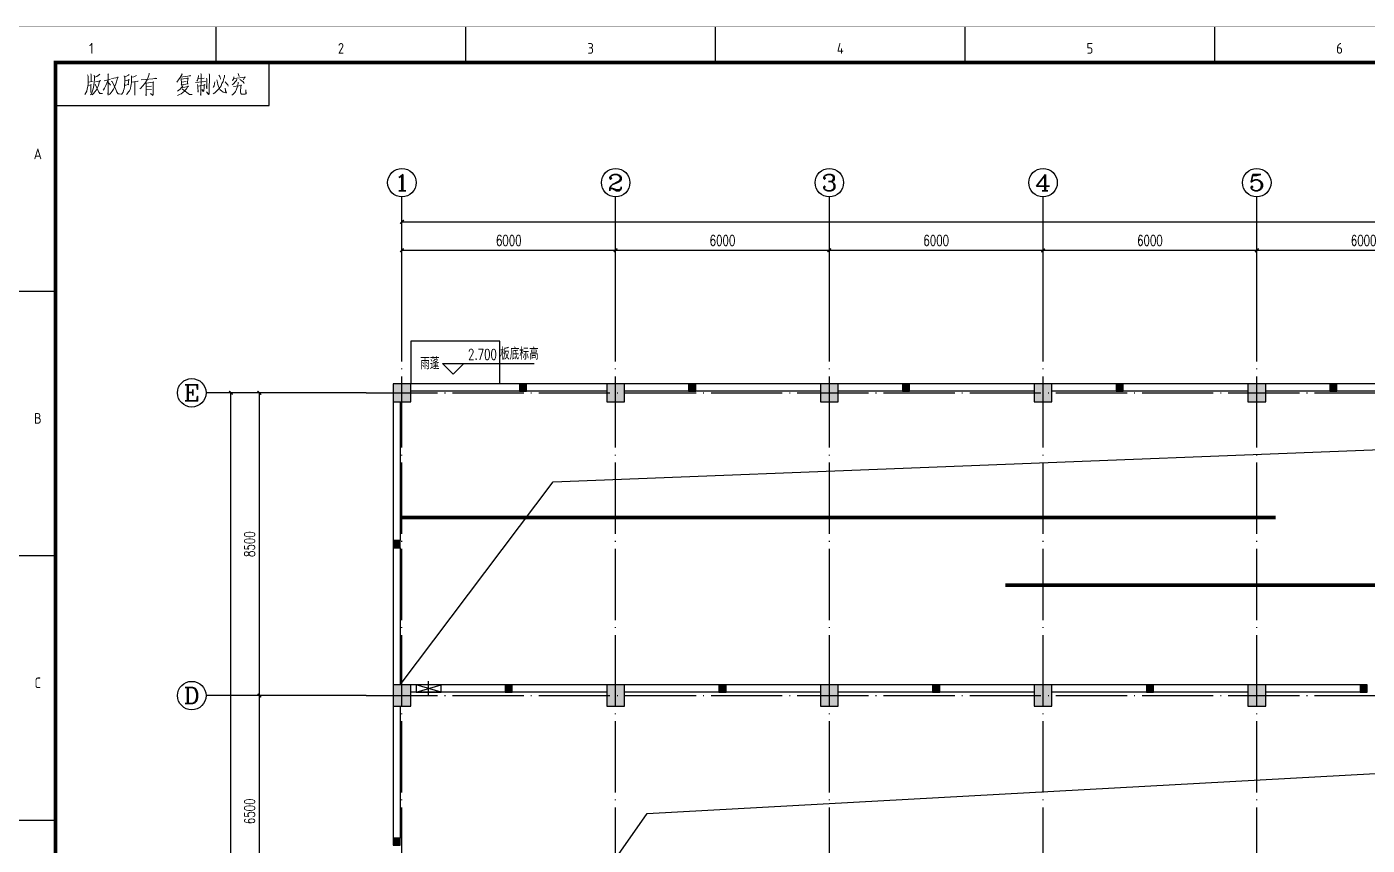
# Model space of a CAD drawing. Extents: x 93518 to 937116, y -359949 to 58022.
# Drawn here: x 770583 to 808214, y -86144 to -63170 of the extents above; entities that cross this region are included whole.
import ezdxf
from ezdxf.enums import TextEntityAlignment as Align

# ---------------------------------------------------------------- set-up
doc = ezdxf.new("R2010")
doc.units = 0
doc.header["$LTSCALE"] = 1000
doc.header["$MEASUREMENT"] = 0
doc.linetypes.add('DIVIDE', pattern=[1.25, 0.5, -0.25, 0, -0.25, 0, -0.25])
doc.linetypes.add('DOTE', pattern=[2.42, 2, -0.2, 0.02, -0.2])
doc.layers.get('0').update_dxf_attribs({"color": 8, "linetype": 'CONTINUOUS'})
doc.layers.get('Defpoints').update_dxf_attribs({"color": 8, "linetype": 'CONTINUOUS'})
for name, color, linetype in [('AXIS', 8, 'CONTINUOUS'), ('AXIS_TEXT', 8, 'CONTINUOUS'), ('COLUMN', 8, 'CONTINUOUS'), ('DIM_ELEV', 8, 'CONTINUOUS'), ('DOTE', 8, 'DOTE'), ('PUB_HATCH', 8, 'CONTINUOUS'), ('PUB_TEXT', 8, 'CONTINUOUS'), ('STAIR', 8, 'CONTINUOUS'), ('WALL', 8, 'CONTINUOUS'), ('设备', 8, 'CONTINUOUS')]:
    doc.layers.add(name, color=color, linetype=linetype)
doc.styles.add('_TCH_AXIS', font='complex.shx', dxfattribs={"bigfont": 'GBCBIG.shx'})
doc.styles.add('_TCH_DIM', font='simplex.shx', dxfattribs={"bigfont": 'gbcbig.shx'})
doc.styles.add('_TCH_DIM_T3', font='simplex.shx', dxfattribs={"width": 0.705882, "bigfont": 'gbcbig.shx'})
doc.styles.add('COMPLEX', font='geditxt.shx', dxfattribs={"bigfont": 'hztxt1.shx'})
doc.styles.get("Standard").update_dxf_attribs({"font": 'GBENOR', "bigfont": 'GBCBIG'})
doc.dimstyles.new('_TCH_ARCH&&100', dxfattribs={"dimtxt": 297.5, "dimasz": 100, "dimexe": 250, "dimexo": 300, "dimgap": 126.25, "dimtad": 1, "dimdec": 0, "dimzin": 0, "dimdsep": 46, "dimtxsty": '_TCH_DIM_T3', "dimblk": 'ARCHTICK', "dimcen": 0.09, "dimclrt": 7, "dimazin": 2, "dimtfac": 1, "dimtdec": 0, "dimtix": 1, "dimtmove": 2, "dimatfit": 3, "dimfxl": 0, "dimtolj": 1, "dimtzin": 0, "dimarcsym": 0})

# ---------------------------------------------------------------- blocks, each defined once
blk = doc.blocks.new('GEDI_WK_A1')
at = {"color": 3}
for p, q in [((70.08, 584), (70.08, 594)), ((140.17, 584), (140.17, 594)), ((210.25, 584), (210.25, 594)), ((280.33, 584), (280.33, 594)), ((350.42, 584), (350.42, 594)), ((85, 572), (85, 584)), ((25, 572), (85, 572)), ((25, 519.75), (0, 519.75)), ((25, 445.5), (0, 445.5)), ((25, 371.25), (0, 371.25))]:
    blk.add_line(p, q, dxfattribs=at)
for points, const_width in [([(0, 0), (841, 0), (841, 594), (0, 594)], 0.1), ([(25, 10), (831, 10), (831, 584), (25, 584)], 1)]:
    blk.add_lwpolyline(points, close=True, dxfattribs=dict(at, const_width=const_width))
for s, p in [('1', (35.04, 588)), ('2', (105.12, 588)), ('3', (175.21, 588)), ('4', (245.29, 588)), ('5', (315.38, 588)), ('6', (385.46, 588))]:
    blk.add_text(s, height=3, dxfattribs=at).set_placement(p, align=Align.MIDDLE)
for s, p in [('A', (20, 556.88)), ('B', (20, 482.62)), ('C', (20, 408.38))]:
    blk.add_text(s, height=3, dxfattribs=at).set_placement(p, align=Align.CENTER)
blk = doc.blocks.new('GEDI_Copyright_2012')
at = {"color": 7, "lineweight": 0}
for points in [[(8.99, -3.43), (9.11, -3.83), (9.11, -5.03), (9.11, -5.93), (9.03, -6.73), (8.9, -7.33), (8.73, -8.03), (8.48, -8.53), (8.22, -8.93)], [(10.81, -3.53), (10.9, -4.03), (10.9, -4.68), (10.81, -5.53), (10.73, -6.33), (10.6, -7.03), (10.47, -7.68), (10.3, -8.23), (10.09, -8.72), (9.84, -9.08)], [(9.88, -3.13), (9.96, -3.43), (9.96, -5.33)], [(12.43, -3.23), (12.34, -3.38), (11.53, -3.88), (10.98, -4.13)], [(14.64, -3.13), (14.81, -3.38), (14.76, -3.33), (14.72, -9.13), (14.68, -8.72), (14.72, -8.13)], [(20.67, -3.38), (20.5, -3.48), (19.35, -4.13), (19.27, -3.73), (19.4, -4.13), (19.4, -5.43), (19.35, -6.23), (19.31, -6.78), (19.22, -7.33), (19.1, -7.83), (18.93, -8.33), (18.72, -8.68), (18.54, -8.98)], [(22.67, -3.58), (21.99, -3.98), (21.35, -4.13), (21.26, -3.73), (21.35, -4.33), (21.31, -4.93), (21.26, -5.58), (21.22, -6.13), (21.13, -6.63), (21.05, -7.18), (20.92, -7.58), (20.71, -7.88), (20.5, -8.23), (20.28, -8.53), (20.07, -8.78), (19.86, -8.98)], [(26.28, -2.98), (26.28, -3.23), (26.02, -4.08), (25.76, -4.68), (25.51, -5.08), (25.04, -5.83), (24.36, -6.63), (23.9, -7.13), (23.6, -7.38)], [(35.45, -3.03), (35.49, -3.23), (34.98, -4.18), (34.52, -4.83), (34.26, -5.23), (34.05, -5.53)], [(35.11, -4.08), (36.34, -3.93), (37.87, -3.68), (37.75, -3.63), (37.49, -3.73)], [(40.12, -3.58), (40.16, -3.88), (39.83, -4.93), (39.66, -5.23)], [(40.8, -3.03), (40.84, -3.28), (40.8, -9.23), (40.72, -8.88), (40.8, -8.53)], [(43.1, -3.13), (43.18, -3.43), (43.14, -8.23), (43.14, -8.53), (43.1, -8.78), (43.05, -8.88), (42.97, -8.98), (42.37, -8.23), (43.05, -8.88)], [(47.43, -3.48), (47.39, -4.03), (47.17, -4.73), (47, -5.28), (46.71, -5.88), (46.45, -6.48), (46.2, -6.88), (45.86, -7.38), (45.47, -7.78), (45.09, -8.13), (44.67, -8.48), (44.24, -8.72)], [(45.82, -3.53), (46.07, -3.93), (46.24, -4.28), (46.32, -4.48), (46.32, -4.63)], [(51.21, -3.03), (51.47, -3.58), (51.55, -3.93)], [(9.11, -6.38), (10.01, -6.28), (9.92, -6.13), (9.92, -8.38), (9.88, -8.08), (9.88, -7.68)], [(9.16, -5.48), (10.39, -5.28)], [(11.2, -5.43), (12.56, -5.08), (12.47, -4.93), (12.26, -5.58), (12, -6.38), (11.75, -6.98), (11.45, -7.63), (11.03, -8.23), (10.6, -8.68), (10.26, -9.03)], [(11.15, -6.08), (12.34, -8.63), (13.15, -8.68), (12.38, -8.58), (12.17, -8.28)], [(14.72, -4.88), (14.42, -5.73), (14.08, -6.43), (13.74, -7.13), (13.45, -7.63), (13.36, -7.78)], [(13.62, -5.08), (15.4, -4.68)], [(14.72, -5.63), (15.27, -6.03), (15.4, -6.33)], [(15.7, -4.48), (17.52, -4.18), (17.44, -4.03), (17.27, -4.68), (17.1, -5.43), (16.93, -5.93), (16.76, -6.43), (16.55, -6.93), (16.21, -7.48), (15.91, -7.98), (15.61, -8.43), (15.32, -8.72), (15.02, -8.98)], [(15.61, -5.23), (15.87, -5.28), (17.44, -8.72), (18.2, -8.83), (17.44, -8.63), (17.14, -8.08)], [(19.48, -6.38), (19.56, -6.33), (20.54, -6.18), (20.41, -6.23), (20.54, -4.68), (20.63, -4.88), (19.44, -5.13)], [(21.31, -5.53), (23.22, -5.23), (23.09, -5.18), (22.88, -5.28)], [(22.28, -5.43), (22.28, -9.13), (22.24, -8.88), (22.28, -8.48)], [(23.98, -4.83), (28.4, -4.43), (28.14, -4.33)], [(25.34, -5.53), (25.43, -5.73), (25.38, -9.03), (25.38, -9.33), (25.34, -9.03), (25.38, -8.68)], [(25.43, -5.73), (27.38, -5.53), (27.38, -5.43), (27.47, -5.53), (27.38, -5.58), (27.38, -9.08), (27.34, -9.28), (26.66, -8.63), (27.34, -9.18)], [(26.96, -6.58), (25.47, -6.73)], [(28.14, -4.33), (27.8, -4.48)], [(35.71, -6.38), (35.71, -6.53), (34.98, -7.43), (34.56, -7.78), (34.26, -8.03)], [(35.62, -6.88), (35.75, -6.98), (37.28, -6.68), (37.23, -6.53), (36.77, -7.33), (36.47, -7.68), (36.17, -7.98), (35.71, -8.38), (35.28, -8.72), (34.81, -8.98), (34.26, -9.23)], [(35.24, -4.43), (35.28, -4.73), (35.32, -5.58), (35.32, -6.38), (35.28, -6.23), (37.19, -5.93), (37.07, -5.93), (37.15, -4.23), (37.28, -4.38), (35.28, -4.68)], [(36.64, -5.28), (35.36, -5.48)], [(35.54, -7.38), (35.62, -7.43), (37.57, -8.98), (38.3, -8.93), (37.57, -8.93), (37.32, -8.78)], [(39.27, -5.63), (42.08, -5.33), (42.03, -5.33), (41.87, -5.28), (41.65, -5.38)], [(39.87, -6.13), (39.95, -6.68), (39.95, -6.78), (40, -8.28), (39.95, -7.98), (40, -7.73)], [(40, -6.58), (41.95, -6.28), (41.82, -6.13), (41.74, -6.53), (41.69, -7.18), (41.61, -7.63), (41.57, -7.93), (41.44, -8.08), (41.06, -7.58), (41.48, -8.03)], [(40.12, -4.48), (41.74, -4.33)], [(42.33, -4.33), (42.42, -4.58), (42.42, -7.33), (42.33, -6.83), (42.37, -6.53)], [(44.67, -5.43), (44.63, -5.93), (44.5, -6.48), (44.37, -6.83), (44.24, -7.03)], [(45.26, -4.88), (45.43, -5.63), (45.56, -6.18), (45.77, -6.68), (45.99, -7.23), (46.24, -7.63), (46.58, -7.93), (47.05, -8.28), (47.51, -8.43), (47.81, -8.48), (47.94, -8.48), (47.73, -7.78), (47.64, -7.13), (47.81, -8.48)], [(47.64, -5.43), (48.07, -5.93), (48.36, -6.28), (48.49, -6.58)], [(51.21, -5.48), (51.21, -5.83), (51.08, -6.58), (50.95, -7.03), (50.83, -7.43), (50.7, -7.78), (50.53, -8.13), (50.32, -8.43), (50.06, -8.68), (49.77, -8.93), (49.43, -9.18)], [(50.91, -4.68), (50.83, -4.98), (50.44, -5.43), (50.06, -5.83), (49.81, -6.03), (49.55, -6.23)], [(50.06, -3.98), (50.02, -4.33), (49.94, -4.58), (49.85, -4.83), (49.77, -4.98), (49.68, -5.03), (50.02, -4.43), (53.29, -4.13), (53.16, -4.03), (52.78, -4.83)], [(49.98, -6.68), (52.19, -6.43), (52.06, -6.28), (52.02, -6.58), (51.93, -8.18), (51.97, -8.63), (52.06, -8.78), (52.19, -8.88), (52.4, -8.88), (52.61, -8.88), (53.21, -8.88), (53.42, -8.78), (53.46, -8.72), (53.42, -7.68), (53.42, -8.78)], [(51.76, -4.78), (52.27, -5.13), (52.65, -5.43), (52.83, -5.68), (52.91, -5.88)], [(25.47, -7.68), (26.96, -7.53)]]:
    blk.add_lwpolyline(points, dxfattribs=at)
blk = doc.blocks.new('_ArchTick')
at = {"color": 0, "linetype": 'ByBlock', "const_width": 0.4}
blk.add_lwpolyline([(-0.5, -0.5), (0.5, 0.5)], dxfattribs=at)
blk = doc.blocks.new('*D633')
at = {"layer": 'AXIS', "color": 0, "lineweight": -2, "transparency": 16777216}
for p, q in [((779814, -81944), (776864, -81944)), ((777114, -88444), (777114, -81944)), ((779814, -88444), (776864, -88444))]:
    blk.add_line(p, q, dxfattribs=at)
at = {"layer": 'Defpoints', "color": 0, "transparency": 16777216}
for p in [(777114, -81944), (780114, -81944), (780114, -88444)]:
    blk.add_point(p, dxfattribs=at)
at = {"layer": 'AXIS', "color": 0, "lineweight": -2, "transparency": 16777216, "xscale": 100, "yscale": 100, "zscale": 100}
for p, rotation in [((777114, -81944), 90), ((777114, -88444), 270)]:
    blk.add_blockref('_ArchTick', p, dxfattribs=dict(at, rotation=rotation))
at = {"layer": 'AXIS', "color": 7, "transparency": 16777216, "insert": (776839, -85194), "char_height": 297.5, "attachment_point": 5, "rotation": 90, "style": '_TCH_DIM_T3'}
blk.add_mtext('\\A1;6500', dxfattribs=at)
blk = doc.blocks.new('*D634')
at = {"layer": 'AXIS', "color": 0, "lineweight": -2, "transparency": 16777216}
for p, q in [((779814, -73444), (776864, -73444)), ((777114, -81944), (777114, -73444)), ((779814, -81944), (776864, -81944))]:
    blk.add_line(p, q, dxfattribs=at)
at = {"layer": 'Defpoints', "color": 0, "transparency": 16777216}
for p in [(777114, -73444), (780114, -73444), (780114, -81944)]:
    blk.add_point(p, dxfattribs=at)
at = {"layer": 'AXIS', "color": 0, "lineweight": -2, "transparency": 16777216, "xscale": 100, "yscale": 100, "zscale": 100}
for p, rotation in [((777114, -73444), 90), ((777114, -81944), 270)]:
    blk.add_blockref('_ArchTick', p, dxfattribs=dict(at, rotation=rotation))
at = {"layer": 'AXIS', "color": 7, "transparency": 16777216, "insert": (776839, -77694), "char_height": 297.5, "attachment_point": 5, "rotation": 90, "style": '_TCH_DIM_T3'}
blk.add_mtext('\\A1;8500', dxfattribs=at)
blk = doc.blocks.new('*D635')
at = {"layer": 'AXIS', "color": 0, "lineweight": -2, "transparency": 16777216}
for p, q in [((779814, -73444), (776064, -73444)), ((776314, -105444), (776314, -73444)), ((779814, -105444), (776064, -105444))]:
    blk.add_line(p, q, dxfattribs=at)
at = {"layer": 'Defpoints', "color": 0, "transparency": 16777216}
for p in [(776314, -73444), (780114, -73444), (780114, -105444)]:
    blk.add_point(p, dxfattribs=at)
at = {"layer": 'AXIS', "color": 0, "lineweight": -2, "transparency": 16777216, "xscale": 100, "yscale": 100, "zscale": 100}
for p, rotation in [((776314, -73444), 90), ((776314, -105444), 270)]:
    blk.add_blockref('_ArchTick', p, dxfattribs=dict(at, rotation=rotation))
at = {"layer": 'AXIS', "color": 7, "transparency": 16777216, "insert": (776039, -89444), "char_height": 297.5, "attachment_point": 5, "rotation": 90, "style": '_TCH_DIM_T3'}
blk.add_mtext('\\A1;32000', dxfattribs=at)
blk = doc.blocks.new('*D636')
at = {"layer": 'AXIS', "color": 0, "lineweight": -2, "transparency": 16777216}
for p, q in [((781114, -72144), (781114, -69194)), ((787114, -72144), (787114, -69194)), ((781114, -69444), (787114, -69444))]:
    blk.add_line(p, q, dxfattribs=at)
at = {"layer": 'Defpoints', "color": 0, "transparency": 16777216}
for p in [(787114, -69444), (781114, -72444), (787114, -72444)]:
    blk.add_point(p, dxfattribs=at)
at = {"layer": 'AXIS', "color": 0, "lineweight": -2, "transparency": 16777216, "xscale": 100, "yscale": 100, "zscale": 100, "rotation": 180}
blk.add_blockref('_ArchTick', (781114, -69444), dxfattribs=at)
at = {"layer": 'AXIS', "color": 0, "lineweight": -2, "transparency": 16777216, "xscale": 100, "yscale": 100, "zscale": 100}
blk.add_blockref('_ArchTick', (787114, -69444), dxfattribs=at)
at = {"layer": 'AXIS', "color": 7, "transparency": 16777216, "insert": (784114, -69169), "char_height": 297.5, "attachment_point": 5, "style": '_TCH_DIM_T3'}
blk.add_mtext('\\A1;6000', dxfattribs=at)
blk = doc.blocks.new('*D637')
at = {"layer": 'AXIS', "color": 0, "lineweight": -2, "transparency": 16777216}
for p, q in [((787114, -72144), (787114, -69194)), ((793114, -72144), (793114, -69194)), ((787114, -69444), (793114, -69444))]:
    blk.add_line(p, q, dxfattribs=at)
at = {"layer": 'Defpoints', "color": 0, "transparency": 16777216}
for p in [(793114, -69444), (787114, -72444), (793114, -72444)]:
    blk.add_point(p, dxfattribs=at)
at = {"layer": 'AXIS', "color": 0, "lineweight": -2, "transparency": 16777216, "xscale": 100, "yscale": 100, "zscale": 100, "rotation": 180}
blk.add_blockref('_ArchTick', (787114, -69444), dxfattribs=at)
at = {"layer": 'AXIS', "color": 0, "lineweight": -2, "transparency": 16777216, "xscale": 100, "yscale": 100, "zscale": 100}
blk.add_blockref('_ArchTick', (793114, -69444), dxfattribs=at)
at = {"layer": 'AXIS', "color": 7, "transparency": 16777216, "insert": (790114, -69169), "char_height": 297.5, "attachment_point": 5, "style": '_TCH_DIM_T3'}
blk.add_mtext('\\A1;6000', dxfattribs=at)
blk = doc.blocks.new('*D638')
at = {"layer": 'AXIS', "color": 0, "lineweight": -2, "transparency": 16777216}
for p, q in [((793114, -72144), (793114, -69194)), ((799114, -72144), (799114, -69194)), ((793114, -69444), (799114, -69444))]:
    blk.add_line(p, q, dxfattribs=at)
at = {"layer": 'Defpoints', "color": 0, "transparency": 16777216}
for p in [(799114, -69444), (793114, -72444), (799114, -72444)]:
    blk.add_point(p, dxfattribs=at)
at = {"layer": 'AXIS', "color": 0, "lineweight": -2, "transparency": 16777216, "xscale": 100, "yscale": 100, "zscale": 100, "rotation": 180}
blk.add_blockref('_ArchTick', (793114, -69444), dxfattribs=at)
at = {"layer": 'AXIS', "color": 0, "lineweight": -2, "transparency": 16777216, "xscale": 100, "yscale": 100, "zscale": 100}
blk.add_blockref('_ArchTick', (799114, -69444), dxfattribs=at)
at = {"layer": 'AXIS', "color": 7, "transparency": 16777216, "insert": (796114, -69169), "char_height": 297.5, "attachment_point": 5, "style": '_TCH_DIM_T3'}
blk.add_mtext('\\A1;6000', dxfattribs=at)
blk = doc.blocks.new('*D639')
at = {"layer": 'AXIS', "color": 0, "lineweight": -2, "transparency": 16777216}
for p, q in [((799114, -72144), (799114, -69194)), ((805114, -72144), (805114, -69194)), ((799114, -69444), (805114, -69444))]:
    blk.add_line(p, q, dxfattribs=at)
at = {"layer": 'Defpoints', "color": 0, "transparency": 16777216}
for p in [(805114, -69444), (799114, -72444), (805114, -72444)]:
    blk.add_point(p, dxfattribs=at)
at = {"layer": 'AXIS', "color": 0, "lineweight": -2, "transparency": 16777216, "xscale": 100, "yscale": 100, "zscale": 100, "rotation": 180}
blk.add_blockref('_ArchTick', (799114, -69444), dxfattribs=at)
at = {"layer": 'AXIS', "color": 0, "lineweight": -2, "transparency": 16777216, "xscale": 100, "yscale": 100, "zscale": 100}
blk.add_blockref('_ArchTick', (805114, -69444), dxfattribs=at)
at = {"layer": 'AXIS', "color": 7, "transparency": 16777216, "insert": (802114, -69169), "char_height": 297.5, "attachment_point": 5, "style": '_TCH_DIM_T3'}
blk.add_mtext('\\A1;6000', dxfattribs=at)
blk = doc.blocks.new('*D640')
at = {"layer": 'AXIS', "color": 0, "lineweight": -2, "transparency": 16777216}
for p, q in [((805114, -72144), (805114, -69194)), ((811114, -72144), (811114, -69194)), ((805114, -69444), (811114, -69444))]:
    blk.add_line(p, q, dxfattribs=at)
at = {"layer": 'Defpoints', "color": 0, "transparency": 16777216}
for p in [(811114, -69444), (805114, -72444), (811114, -72444)]:
    blk.add_point(p, dxfattribs=at)
at = {"layer": 'AXIS', "color": 0, "lineweight": -2, "transparency": 16777216, "xscale": 100, "yscale": 100, "zscale": 100, "rotation": 180}
blk.add_blockref('_ArchTick', (805114, -69444), dxfattribs=at)
at = {"layer": 'AXIS', "color": 0, "lineweight": -2, "transparency": 16777216, "xscale": 100, "yscale": 100, "zscale": 100}
blk.add_blockref('_ArchTick', (811114, -69444), dxfattribs=at)
at = {"layer": 'AXIS', "color": 7, "transparency": 16777216, "insert": (808114, -69169), "char_height": 297.5, "attachment_point": 5, "style": '_TCH_DIM_T3'}
blk.add_mtext('\\A1;6000', dxfattribs=at)
blk = doc.blocks.new('*D646')
at = {"layer": 'AXIS', "color": 0, "lineweight": -2, "transparency": 16777216}
for p, q in [((781114, -72144), (781114, -68394)), ((843114, -72144), (843114, -68394)), ((781114, -68644), (843114, -68644))]:
    blk.add_line(p, q, dxfattribs=at)
at = {"layer": 'Defpoints', "color": 0, "transparency": 16777216}
for p in [(843114, -68644), (781114, -72444), (843114, -72444)]:
    blk.add_point(p, dxfattribs=at)
at = {"layer": 'AXIS', "color": 0, "lineweight": -2, "transparency": 16777216, "xscale": 100, "yscale": 100, "zscale": 100, "rotation": 180}
blk.add_blockref('_ArchTick', (781114, -68644), dxfattribs=at)
at = {"layer": 'AXIS', "color": 0, "lineweight": -2, "transparency": 16777216, "xscale": 100, "yscale": 100, "zscale": 100}
blk.add_blockref('_ArchTick', (843114, -68644), dxfattribs=at)
at = {"layer": 'AXIS', "color": 7, "transparency": 16777216, "insert": (812114, -68369), "char_height": 297.5, "attachment_point": 5, "style": '_TCH_DIM_T3'}
blk.add_mtext('\\A1;62000', dxfattribs=at)
blk = doc.blocks.new('_AXISO')
blk.add_circle((0, 0), 0.5)
at = {"layer": 'AXIS_TEXT', "style": 'COMPLEX', "width": 1.041667}
blk.add_attdef('A', text='', height=0.56, dxfattribs=at).set_placement((-0.25, -0.28), (0.25, -0.28), align=Align.FIT)
blk = doc.blocks.new('_FZH')
blk.add_lwpolyline([(-0.5, -0.5), (0.5, -0.5), (0.5, 0.5), (-0.5, 0.5)], close=True)
at = {"layer": 'PUB_HATCH'}
blk.add_solid([(-0.5, -0.5), (0.5, -0.5), (-0.5, 0.5), (0.5, 0.5)], dxfattribs=at)

msp = doc.modelspace()

# ---------------------------------------------------------------- linework, layer by layer
for p, q in [((782213.8, -81844.5), (781513.8, -81644.5)), ((781513.8, -81844.5), (782213.8, -81644.5)), ((781863.8, -81948.2), (781863.8, -81544))]:
    msp.add_line(p, q)
msp.add_lwpolyline([(782213.8, -81644.5), (781513.8, -81644.5), (781513.8, -81844.5), (782213.8, -81844.5), (782213.8, -81644.5)])
at = {"layer": 'AXIS'}
for p, q in [((781113.8, -72444.5), (781113.8, -67944.5)), ((787113.8, -72444.5), (787113.8, -67944.5)), ((793113.8, -72444.5), (793113.8, -67944.5)), ((799113.8, -72444.5), (799113.8, -67944.5)), ((805113.8, -72444.5), (805113.8, -67944.5)), ((780113.8, -73444.5), (775613.8, -73444.5)), ((780113.8, -81944.5), (775613.8, -81944.5))]:
    msp.add_line(p, q, dxfattribs=at)
at = {"layer": 'DIM_ELEV'}
for p, q in [((782555.8, -72920.4), (782255.8, -72620.4)), ((782255.8, -72620.4), (784823.8, -72620.4)), ((782555.8, -72920.4), (782855.8, -72620.4))]:
    msp.add_line(p, q, dxfattribs=at)
at = {"layer": 'DOTE'}
for p, q in [((781113.8, -106444.5), (781113.8, -72444.5)), ((787113.8, -106444.5), (787113.8, -72444.5)), ((793113.8, -106444.5), (793113.8, -72444.5)), ((799113.8, -106444.5), (799113.8, -72444.5)), ((805113.8, -106444.5), (805113.8, -72444.5)), ((780113.8, -73444.5), (844113.8, -73444.5)), ((780113.8, -81944.5), (844113.8, -81944.5))]:
    msp.add_line(p, q, dxfattribs=at)
at = {"layer": 'STAIR', "color": 2}
msp.add_lwpolyline([(783864.1, -73194.5), (783864.1, -71994.5), (781364.1, -71994.5), (781364.1, -73194.5)], dxfattribs=at)
at = {"layer": 'WALL'}
for p, q in [((786863.8, -73194.5), (781363.8, -73194.5)), ((789164.2, -73194.5), (787363.8, -73194.5)), ((792863.8, -73194.5), (789364.2, -73194.5)), ((795164.2, -73194.5), (793363.8, -73194.5)), ((798863.8, -73194.5), (795364.2, -73194.5)), ((801164.2, -73194.5), (799363.8, -73194.5)), ((804863.8, -73194.5), (801364.2, -73194.5)), ((807164.2, -73194.5), (805363.8, -73194.5)), ((810863.8, -73194.5), (807364.2, -73194.5)), ((780863.8, -73694.5), (780863.8, -77594.5)), ((781063.8, -73694.5), (781063.8, -77594.5)), ((786863.8, -73394.5), (781363.8, -73394.5)), ((789164.2, -73394.5), (787363.8, -73394.5)), ((792863.8, -73394.5), (789364.2, -73394.5)), ((795164.2, -73394.5), (793363.8, -73394.5)), ((798863.8, -73394.5), (795364.2, -73394.5)), ((801164.2, -73394.5), (799363.8, -73394.5)), ((804863.8, -73394.5), (801364.2, -73394.5)), ((807164.2, -73394.5), (805363.8, -73394.5)), ((810863.8, -73394.5), (807364.2, -73394.5)), ((780863.8, -77794.5), (780863.8, -81644.5)), ((781063.8, -77794.5), (781063.8, -81644.5)), ((784013.8, -81644.5), (781363.8, -81644.5)), ((786863.8, -81644.5), (784213.8, -81644.5)), ((790013.8, -81644.5), (787363.8, -81644.5)), ((792863.8, -81644.5), (790213.8, -81644.5)), ((796013.8, -81644.5), (793363.8, -81644.5)), ((798863.8, -81644.5), (796213.8, -81644.5)), ((802013.8, -81644.5), (799363.8, -81644.5)), ((804863.8, -81644.5), (802213.8, -81644.5)), ((808013.8, -81644.5), (805363.8, -81644.5)), ((784013.8, -81844.5), (781363.8, -81844.5)), ((786863.8, -81844.5), (784213.8, -81844.5)), ((790013.8, -81844.5), (787363.8, -81844.5)), ((792863.8, -81844.5), (790213.8, -81844.5)), ((796013.8, -81844.5), (793363.8, -81844.5)), ((798863.8, -81844.5), (796213.8, -81844.5)), ((802013.8, -81844.5), (799363.8, -81844.5)), ((804863.8, -81844.5), (802213.8, -81844.5)), ((808013.8, -81844.5), (805363.8, -81844.5)), ((780863.8, -82244.5), (780863.8, -85944.5)), ((781063.8, -82244.5), (781063.8, -85944.5))]:
    msp.add_line(p, q, dxfattribs=at)
at = {"layer": 'WALL', "color": 252}
for points in [[(781063.8, -81644.5), (785363.2, -75947.6), (842863.8, -73694.5)], [(781113.8, -95094.5), (787999.6, -85255.1), (842863.8, -82244.5)]]:
    msp.add_lwpolyline(points, dxfattribs=at)
at = {"layer": '设备', "color": 6, "linetype": 'DIVIDE', "const_width": 100}
for points in [[(781063.8, -76944.5), (805643.6, -76944.5)], [(798053.7, -78844.5), (817878.7, -78844.5)]]:
    msp.add_lwpolyline(points, dxfattribs=at)

# ---------------------------------------------------------------- block references
at = {"xscale": 100, "yscale": 100, "zscale": 100}
for name, p in [('GEDI_WK_A1', (768891.4, -122574.9)), ('GEDI_Copyright_2012', (771391.4, -64174.9))]:
    msp.add_blockref(name, p, dxfattribs=at)
at = {"layer": 'AXIS'}
ref = msp.add_blockref('_AXISO', (781113.8, -67544.5), dxfattribs=dict(at, xscale=800, yscale=800, zscale=800))
ref.add_attrib('A', '1', dxfattribs={"layer": 'AXIS_TEXT', "height": 452.5, "style": '_TCH_AXIS', "width": 2.333333}).set_placement((780887.5, -67770.8), (781340, -67770.8), align=Align.FIT)
ref = msp.add_blockref('_AXISO', (787113.8, -67544.5), dxfattribs=dict(at, xscale=800, yscale=800, zscale=800))
ref.add_attrib('A', '2', dxfattribs={"layer": 'AXIS_TEXT', "height": 452.5, "style": '_TCH_AXIS', "width": 1.5}).set_placement((786887.5, -67770.8), (787340, -67770.8), align=Align.FIT)
ref = msp.add_blockref('_AXISO', (793113.8, -67544.5), dxfattribs=dict(at, xscale=800, yscale=800, zscale=800))
ref.add_attrib('A', '3', dxfattribs={"layer": 'AXIS_TEXT', "height": 452.5, "style": '_TCH_AXIS', "width": 1.5}).set_placement((792887.5, -67770.8), (793340, -67770.8), align=Align.FIT)
ref = msp.add_blockref('_AXISO', (799113.8, -67544.5), dxfattribs=dict(at, xscale=800, yscale=800, zscale=800))
ref.add_attrib('A', '4', dxfattribs={"layer": 'AXIS_TEXT', "height": 452.5, "style": '_TCH_AXIS', "width": 1.3125}).set_placement((798887.5, -67770.8), (799340, -67770.8), align=Align.FIT)
ref = msp.add_blockref('_AXISO', (805113.8, -67544.5), dxfattribs=dict(at, xscale=800, yscale=800, zscale=800))
ref.add_attrib('A', '5', dxfattribs={"layer": 'AXIS_TEXT', "height": 452.5, "style": '_TCH_AXIS', "width": 1.5}).set_placement((804887.5, -67770.8), (805340, -67770.8), align=Align.FIT)
ref = msp.add_blockref('_AXISO', (775213.8, -73444.5), dxfattribs=dict(at, xscale=800, yscale=800, zscale=800))
ref.add_attrib('A', 'E', dxfattribs={"layer": 'AXIS_TEXT', "height": 452.5, "style": '_TCH_AXIS', "width": 1.3125}).set_placement((774987.5, -73670.8), (775440, -73670.8), align=Align.FIT)
ref = msp.add_blockref('_AXISO', (775213.8, -81944.5), dxfattribs=dict(at, xscale=800, yscale=800, zscale=800))
ref.add_attrib('A', 'D', dxfattribs={"layer": 'AXIS_TEXT', "height": 452.5, "style": '_TCH_AXIS', "width": 1.235294}).set_placement((774987.5, -82170.8), (775440, -82170.8), align=Align.FIT)
at = {"layer": 'COLUMN'}
for p, xscale, yscale, zscale in [((781113.8, -73444.5), 500, 500, 500), ((784513.8, -73295.8), 200, 200, 200), ((787113.8, -73444.5), 500, 500, 500), ((789264.2, -73294.5), 200, 200, 200), ((793113.8, -73444.5), 500, 500, 500), ((795264.2, -73294.5), 200, 200, 200), ((799113.8, -73444.5), 500, 500, 500), ((801264.2, -73294.5), 200, 200, 200), ((805113.8, -73444.5), 500, 500, 500), ((807264.2, -73294.5), 200, 200, 200), ((780963.8, -77694.5), 200, 200, 200), ((781113.8, -81944.5), 500, 600, 600), ((784113.8, -81744.5), 200, 200, 200), ((787113.8, -81944.5), 500, 600, 600), ((790113.8, -81744.5), 200, 200, 200), ((793113.8, -81944.5), 500, 600, 600), ((796113.8, -81744.5), 200, 200, 200), ((799113.8, -81944.5), 500, 600, 600), ((802113.8, -81744.5), 200, 200, 200), ((805113.8, -81944.5), 500, 600, 600), ((808113.8, -81744.5), 200, 200, 200), ((780963.8, -86044.5), 200, 200, 200)]:
    msp.add_blockref('_FZH', p, dxfattribs=dict(at, xscale=xscale, yscale=yscale, zscale=zscale))

# ---------------------------------------------------------------- texts
at = {"layer": 'DIM_ELEV', "color": 7, "style": '_TCH_DIM', "width": 0.705882}
msp.add_text('2.700', height=297.5, dxfattribs=at).set_placement((782970.4, -72515.4))
at = {"layer": 'DIM_ELEV', "color": 7, "style": '_TCH_DIM'}
msp.add_text('板底标高', height=337.59, dxfattribs=at).set_placement((783870.4, -72515.4))
at = {"layer": 'PUB_TEXT'}
msp.add_text('雨蓬', height=337.59, dxfattribs=at).set_placement((781628.4, -72785.8))

# ---------------------------------------------------------------- dimensions: what is measured, and where the dimension line sits
at = {"layer": 'AXIS'}
for p1, p2, distance, picture, middle in [((781113.8, -72444.5), (843113.8, -72444.5), 3800, '*D646', (812113.8, -68369.5)), ((781113.8, -72444.5), (787113.8, -72444.5), 3000, '*D636', (784113.8, -69169.5)), ((787113.8, -72444.5), (793113.8, -72444.5), 3000, '*D637', (790113.8, -69169.5)), ((793113.8, -72444.5), (799113.8, -72444.5), 3000, '*D638', (796113.8, -69169.5)), ((799113.8, -72444.5), (805113.8, -72444.5), 3000, '*D639', (802113.8, -69169.5)), ((805113.8, -72444.5), (811113.8, -72444.5), 3000, '*D640', (808113.8, -69169.5)), ((780113.8, -105444.5), (780113.8, -73444.5), 3800, '*D635', (776038.8, -89444.5)), ((780113.8, -81944.5), (780113.8, -73444.5), 3000, '*D634', (776838.8, -77694.5)), ((780113.8, -88444.5), (780113.8, -81944.5), 3000, '*D633', (776838.8, -85194.5))]:
    dim = msp.add_aligned_dim(p1=p1, p2=p2, distance=distance, dimstyle='_TCH_ARCH&&100', dxfattribs=at)
    dim.commit()
    dim.dimension.update_dxf_attribs({"geometry": picture, "text_midpoint": middle})

doc.saveas('drawing.dxf')
